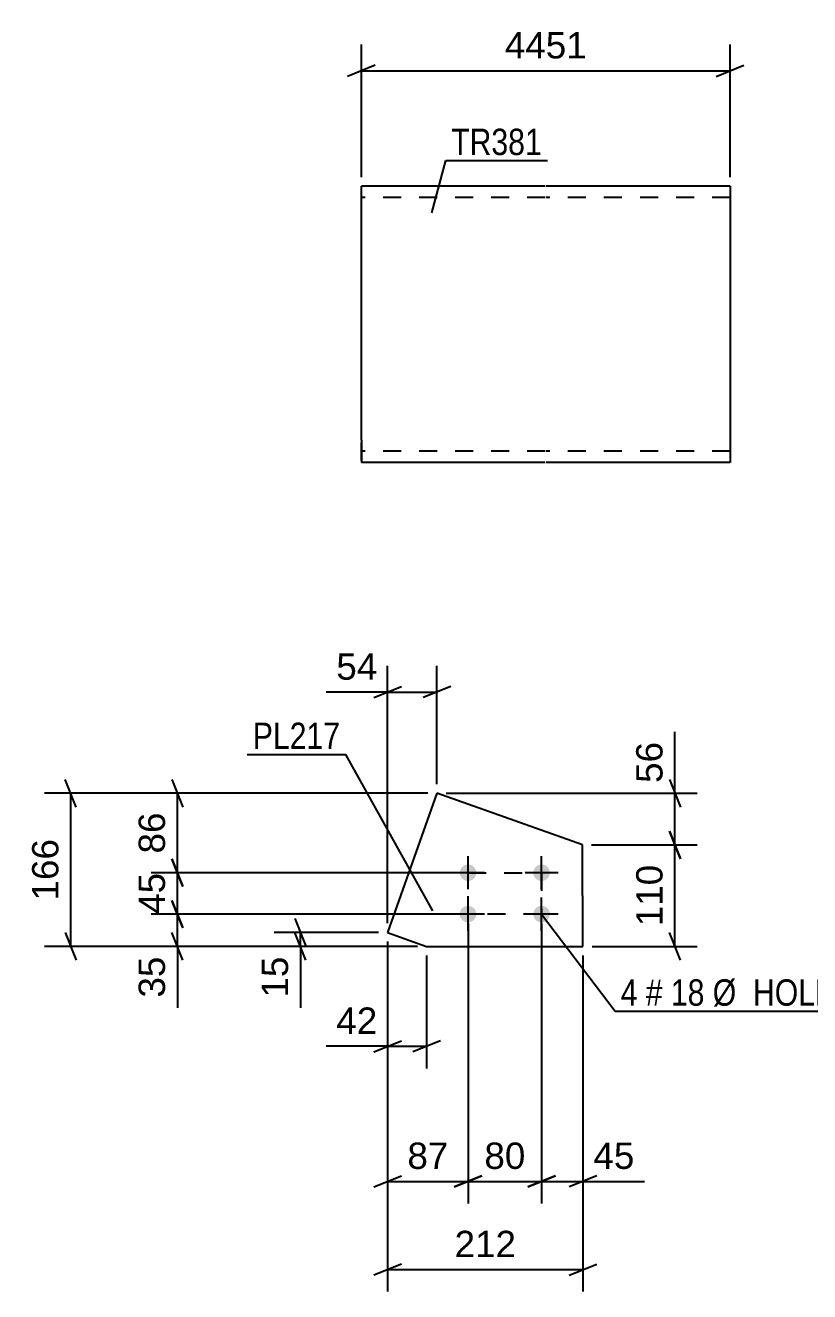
# Model space of a CAD drawing. Header units: millimetres. Extents: x 0 to 841, y 0 to 594.
# Drawn here: x 488.6 to 573.9, y 291.3 to 429 of the extents above; entities that cross this region are included whole.
import ezdxf

# ---------------------------------------------------------------- set-up
doc = ezdxf.new("R2010")
doc.units = ezdxf.units.MM
doc.linetypes.add('DXK_LINE_DOT2', pattern=[3.9198, 1.9599, -1.9599])
doc.styles.add('Arial', font='ARIAL.TTF', dxfattribs={"height": 0.2})
doc.styles.add('Arial Narrow', font='ARIALN.TTF', dxfattribs={"height": 0.2})

# ---------------------------------------------------------------- blocks, each defined once
blk = doc.blocks.new('Part-318890688-1369 - 1351')
at = {"color": 2, "linetype": 'Continuous'}
for p, q in [((545.14, 411.46), (525.14, 411.46)), ((525.14, 383.86), (525.14, 411.46)), ((565.24, 411.46), (545.24, 411.46)), ((565.24, 411.46), (565.24, 381.46)), ((525.14, 383.86), (525.14, 381.46)), ((545.14, 381.46), (525.14, 381.46)), ((565.24, 381.46), (545.24, 381.46))]:
    blk.add_line(p, q, dxfattribs=at)
at = {"color": 7, "linetype": 'DXK_LINE_DOT2'}
for p, q in [((545.14, 410.26), (525.14, 410.26)), ((565.24, 410.26), (545.24, 410.26)), ((525.14, 381.65), (525.14, 383.86)), ((525.14, 382.66), (525.14, 382.75)), ((545.14, 382.66), (525.14, 382.66)), ((565.24, 382.66), (545.24, 382.66)), ((565.24, 382.66), (565.24, 382.75))]:
    blk.add_line(p, q, dxfattribs=at)
blk = doc.blocks.new('Bolt-318890688-2210 - 2176')
at = {"linetype": 'Continuous'}
for points in [[(535.84, 336.86, -1), (537.64, 336.86, -1)], [(543.84, 336.86, -1), (545.64, 336.86, -1)], [(535.84, 332.36, -1), (537.64, 332.36, -1)], [(543.84, 332.36, -1), (545.64, 332.36, -1)]]:
    blk.add_hatch(color=1, dxfattribs=at).paths.add_polyline_path(points)
at = {"color": 1, "linetype": 'Continuous'}
for p, q in [((536.74, 335.06), (536.74, 338.66)), ((544.74, 335.06), (544.74, 338.66)), ((538.54, 336.86), (534.94, 336.86)), ((546.54, 336.86), (542.94, 336.86)), ((536.74, 330.56), (536.74, 334.16)), ((544.74, 330.56), (544.74, 334.16)), ((538.54, 332.36), (534.94, 332.36)), ((546.54, 332.36), (542.94, 332.36))]:
    blk.add_line(p, q, dxfattribs=at)
blk = doc.blocks.new('Part-318890688-2225 - 2176')
at = {"color": 2, "linetype": 'Continuous'}
for p, q in [((533.36, 345.49), (528, 330.37)), ((549.17, 339.88), (533.36, 345.49)), ((549.24, 328.86), (549.17, 339.88)), ((528, 330.37), (532.24, 328.86)), ((532.24, 328.86), (549.24, 328.86))]:
    blk.add_line(p, q, dxfattribs=at)
blk = doc.blocks.new('Rectangle-318890688-2334 - 2176')
at = {"color": 1, "linetype": 'DXK_LINE_DOT2'}
blk.add_lwpolyline([(536.74, 336.86), (544.74, 336.86), (544.74, 332.36), (536.74, 332.36), (536.74, 336.86)], close=True, dxfattribs=at)
blk = doc.blocks.new('StraightDimension-318890688-1373 - 1351')
at = {"color": 7, "linetype": 'Continuous'}
for p, q in [((525.14, 412.46), (525.14, 426.86)), ((565.24, 412.46), (565.24, 426.86)), ((526.64, 424.61), (523.64, 423.41)), ((525.14, 424.01), (565.24, 424.01)), ((563.74, 423.41), (566.74, 424.61))]:
    blk.add_line(p, q, dxfattribs=at)
at = {"color": 0}
blk.add_wipeout([(550.23, 424.76), (550.23, 428.96), (540.14, 428.96), (540.14, 424.76)], dxfattribs=at)
at = {"color": 3, "style": 'Arial'}
blk.add_text('4451', height=2.865, dxfattribs=at).set_placement((540.74, 425.36))
blk = doc.blocks.new('StraightDimension-318890688-2239 - 2176')
at = {"color": 7, "linetype": 'Continuous'}
for p, q in [((559.24, 345.49), (559.24, 352.19)), ((559.24, 345.49), (559.24, 352.19)), ((558.64, 346.99), (559.84, 343.99)), ((534.36, 345.49), (561.64, 345.49)), ((559.24, 339.88), (559.24, 345.49)), ((559.84, 338.38), (558.64, 341.38)), ((550.17, 339.88), (561.64, 339.88))]:
    blk.add_line(p, q, dxfattribs=at)
at = {"color": 0}
blk.add_wipeout([(558.49, 351.66), (554.29, 351.66), (554.29, 346.02), (558.49, 346.02)], dxfattribs=at)
at = {"color": 3, "style": 'Arial'}
blk.add_text('56', height=2.865, rotation=90.0002, dxfattribs=at).set_placement((557.89, 346.62))
blk = doc.blocks.new('StraightDimension-318890688-2247 - 2176')
at = {"color": 7, "linetype": 'Continuous'}
for p, q in [((558.64, 341.38), (559.84, 338.38)), ((550.17, 339.88), (561.64, 339.88)), ((559.24, 328.86), (559.24, 339.88)), ((559.84, 327.36), (558.64, 330.36)), ((550.24, 328.86), (561.64, 328.86))]:
    blk.add_line(p, q, dxfattribs=at)
at = {"color": 0}
blk.add_wipeout([(558.49, 338.31), (554.29, 338.31), (554.29, 330.44), (558.49, 330.44)], dxfattribs=at)
at = {"color": 3, "style": 'Arial'}
blk.add_text('110', height=2.865, rotation=90.0002, dxfattribs=at).set_placement((557.89, 331.04))
blk = doc.blocks.new('StraightDimension-318890688-2227 - 2176')
at = {"color": 7, "linetype": 'Continuous'}
for p, q in [((528, 331.37), (528, 359.34)), ((533.36, 346.49), (533.36, 359.34)), ((528, 356.49), (521.3, 356.49)), ((528, 356.49), (521.3, 356.49)), ((526.5, 355.89), (529.5, 357.09)), ((528, 356.49), (533.36, 356.49)), ((534.86, 357.09), (531.86, 355.89))]:
    blk.add_line(p, q, dxfattribs=at)
at = {"color": 0}
blk.add_wipeout([(527.47, 357.24), (527.47, 361.44), (521.82, 361.44), (521.82, 357.24)], dxfattribs=at)
at = {"color": 3, "style": 'Arial'}
blk.add_text('54', height=2.865, dxfattribs=at).set_placement((522.42, 357.84))
blk = doc.blocks.new('StraightDimension-318890688-2232 - 2176')
at = {"color": 7, "linetype": 'Continuous'}
for p, q in [((528, 329.37), (528, 315.6)), ((532.24, 327.86), (532.24, 315.6)), ((528, 318), (521.3, 318)), ((528, 318), (521.3, 318)), ((526.5, 317.4), (529.5, 318.6)), ((528, 318), (532.24, 318)), ((533.74, 318.6), (530.74, 317.4))]:
    blk.add_line(p, q, dxfattribs=at)
at = {"color": 0}
blk.add_wipeout([(527.47, 318.75), (527.47, 322.95), (521.82, 322.95), (521.82, 318.75)], dxfattribs=at)
at = {"color": 3, "style": 'Arial'}
blk.add_text('42', height=2.865, dxfattribs=at).set_placement((522.42, 319.35))
blk = doc.blocks.new('StraightDimension-318890688-2258 - 2176')
at = {"color": 7, "linetype": 'Continuous'}
for p, q in [((517.92, 331.87), (519.12, 328.87)), ((527, 330.37), (515.67, 330.37)), ((519.12, 327.36), (517.92, 330.36)), ((518.52, 328.86), (518.52, 330.37)), ((531.24, 328.86), (515.67, 328.86)), ((518.52, 328.86), (518.52, 322.16)), ((518.52, 328.86), (518.52, 322.16))]:
    blk.add_line(p, q, dxfattribs=at)
at = {"color": 0}
blk.add_wipeout([(517.77, 328.34), (513.57, 328.34), (513.57, 322.69), (517.77, 322.69)], dxfattribs=at)
at = {"color": 3, "style": 'Arial'}
blk.add_text('15', height=2.865, rotation=90.0002, dxfattribs=at).set_placement((517.17, 323.29))
blk = doc.blocks.new('StraightDimension-318890688-2267 - 2176')
at = {"color": 7, "linetype": 'Continuous'}
for p, q in [((536.74, 331.36), (536.74, 300.92)), ((544.74, 331.36), (544.74, 300.92)), ((535.24, 302.72), (538.24, 303.92)), ((536.74, 303.32), (544.74, 303.32)), ((546.24, 303.92), (543.24, 302.72))]:
    blk.add_line(p, q, dxfattribs=at)
at = {"color": 0}
blk.add_wipeout([(543.57, 304.07), (543.57, 308.27), (537.92, 308.27), (537.92, 304.07)], dxfattribs=at)
at = {"color": 3, "style": 'Arial'}
blk.add_text('80', height=2.865, dxfattribs=at).set_placement((538.52, 304.67))
blk = doc.blocks.new('StraightDimension-318890688-2275 - 2176')
at = {"color": 7, "linetype": 'Continuous'}
for p, q in [((536.74, 331.36), (536.74, 300.92)), ((528, 329.37), (528, 300.92)), ((526.5, 302.72), (529.5, 303.92)), ((528, 303.32), (536.74, 303.32)), ((538.24, 303.92), (535.24, 302.72))]:
    blk.add_line(p, q, dxfattribs=at)
at = {"color": 0}
blk.add_wipeout([(535.19, 304.07), (535.19, 308.27), (529.55, 308.27), (529.55, 304.07)], dxfattribs=at)
at = {"color": 3, "style": 'Arial'}
blk.add_text('87', height=2.865, dxfattribs=at).set_placement((530.15, 304.67))
blk = doc.blocks.new('StraightDimension-318890688-2281 - 2176')
at = {"color": 7, "linetype": 'Continuous'}
for p, q in [((544.74, 331.36), (544.74, 300.92)), ((549.24, 327.86), (549.24, 300.92)), ((543.24, 302.72), (546.24, 303.92)), ((544.74, 303.32), (549.24, 303.32)), ((550.74, 303.92), (547.74, 302.72)), ((549.24, 303.32), (555.94, 303.32)), ((549.24, 303.32), (555.94, 303.32))]:
    blk.add_line(p, q, dxfattribs=at)
at = {"color": 0}
blk.add_wipeout([(555.42, 304.07), (555.42, 308.27), (549.77, 308.27), (549.77, 304.07)], dxfattribs=at)
at = {"color": 3, "style": 'Arial'}
blk.add_text('45', height=2.865, dxfattribs=at).set_placement((550.37, 304.67))
blk = doc.blocks.new('StraightDimension-318890688-2290 - 2176')
at = {"color": 7, "linetype": 'Continuous'}
for p, q in [((528, 329.37), (528, 291.33)), ((549.24, 327.86), (549.24, 291.33)), ((529.5, 294.33), (526.5, 293.13)), ((528, 293.73), (549.24, 293.73)), ((547.74, 293.13), (550.74, 294.33))]:
    blk.add_line(p, q, dxfattribs=at)
at = {"color": 0}
blk.add_wipeout([(542.55, 294.48), (542.55, 298.68), (534.68, 298.68), (534.68, 294.48)], dxfattribs=at)
at = {"color": 3, "style": 'Arial'}
blk.add_text('212', height=2.865, dxfattribs=at).set_placement((535.28, 295.08))
blk = doc.blocks.new('StraightDimension-318890688-2297 - 2176')
at = {"color": 7, "linetype": 'Continuous'}
for p, q in [((494.15, 343.99), (492.95, 346.99)), ((532.36, 345.49), (490.7, 345.49)), ((493.55, 328.86), (493.55, 345.49)), ((492.95, 330.36), (494.15, 327.36)), ((531.24, 328.86), (490.7, 328.86))]:
    blk.add_line(p, q, dxfattribs=at)
at = {"color": 0}
blk.add_wipeout([(492.8, 341.11), (488.6, 341.11), (488.6, 333.24), (492.8, 333.24)], dxfattribs=at)
at = {"color": 3, "style": 'Arial'}
blk.add_text('166', height=2.865, rotation=90.0002, dxfattribs=at).set_placement((492.2, 333.84))
blk = doc.blocks.new('StraightDimension-318890688-2306 - 2176')
at = {"color": 7, "linetype": 'Continuous'}
for p, q in [((504.54, 338.36), (505.74, 335.36)), ((535.74, 336.86), (502.29, 336.86)), ((505.14, 332.36), (505.14, 336.86)), ((505.74, 330.86), (504.54, 333.86)), ((535.74, 332.36), (502.29, 332.36))]:
    blk.add_line(p, q, dxfattribs=at)
at = {"color": 0}
blk.add_wipeout([(504.39, 337.44), (500.19, 337.44), (500.19, 331.79), (504.39, 331.79)], dxfattribs=at)
at = {"color": 3, "style": 'Arial'}
blk.add_text('45', height=2.865, rotation=90.0002, dxfattribs=at).set_placement((503.79, 332.39))
blk = doc.blocks.new('StraightDimension-318890688-2316 - 2176')
at = {"color": 7, "linetype": 'Continuous'}
for p, q in [((504.54, 346.99), (505.74, 343.99)), ((532.36, 345.49), (502.29, 345.49)), ((505.14, 336.86), (505.14, 345.49)), ((505.74, 335.36), (504.54, 338.36)), ((535.74, 336.86), (502.29, 336.86))]:
    blk.add_line(p, q, dxfattribs=at)
at = {"color": 0}
blk.add_wipeout([(504.39, 344), (500.19, 344), (500.19, 338.35), (504.39, 338.35)], dxfattribs=at)
at = {"color": 3, "style": 'Arial'}
blk.add_text('86', height=2.865, rotation=90.0002, dxfattribs=at).set_placement((503.79, 338.95))
blk = doc.blocks.new('StraightDimension-318890688-2324 - 2176')
at = {"color": 7, "linetype": 'Continuous'}
for p, q in [((504.54, 333.86), (505.74, 330.86)), ((535.74, 332.36), (502.29, 332.36)), ((505.14, 328.86), (505.14, 332.36)), ((505.74, 327.36), (504.54, 330.36)), ((531.24, 328.86), (502.29, 328.86)), ((505.14, 328.86), (505.14, 322.16)), ((505.14, 328.86), (505.14, 322.16))]:
    blk.add_line(p, q, dxfattribs=at)
at = {"color": 0}
blk.add_wipeout([(504.39, 328.34), (500.19, 328.34), (500.19, 322.69), (504.39, 322.69)], dxfattribs=at)
at = {"color": 3, "style": 'Arial'}
blk.add_text('35', height=2.865, rotation=90.0002, dxfattribs=at).set_placement((503.79, 323.29))
blk = doc.blocks.new('Mark-318890688-1365 - 1351')
at = {"color": 0}
blk.add_wipeout([(544.77, 414.86), (544.77, 417.86), (534.91, 417.86), (534.91, 414.86)], dxfattribs=at)
blk.add_wipeout([(544.77, 414.86), (544.77, 417.86), (534.91, 417.86), (534.91, 414.86)], dxfattribs=at)
at = {"color": 30, "linetype": 'Continuous'}
for p, q in [((532.8, 408.57), (534.31, 414.26)), ((534.31, 414.26), (545.37, 414.26))]:
    blk.add_line(p, q, dxfattribs=at)
at = {"color": 3, "style": 'Arial Narrow'}
blk.add_text('TR381', height=2.863, dxfattribs=at).set_placement((534.91, 414.86))
blk = doc.blocks.new('Mark-318890688-2206 - 2176')
at = {"color": 0}
for points in [[(555.17, 322.41), (555.17, 325.41), (553.34, 325.41), (553.34, 322.41)], [(557.9, 322.41), (557.9, 325.41), (556.07, 325.41), (556.07, 322.41)], [(562.45, 322.41), (562.45, 325.41), (558.8, 325.41), (558.8, 322.41)], [(578.88, 322.41), (578.88, 325.41), (563.35, 325.41), (563.35, 322.41)]]:
    blk.add_wipeout(points, dxfattribs=at)
for points in [[(555.17, 322.41), (555.17, 325.41), (553.34, 325.41), (553.34, 322.41)], [(557.9, 322.41), (557.9, 325.41), (556.07, 325.41), (556.07, 322.41)], [(562.45, 322.41), (562.45, 325.41), (558.8, 325.41), (558.8, 322.41)], [(578.88, 322.41), (578.88, 325.41), (563.35, 325.41), (563.35, 322.41)]]:
    blk.add_wipeout(points, dxfattribs=at)
at = {"color": 7, "linetype": 'Continuous'}
for p, q in [((544.74, 332.36), (552.74, 321.81)), ((552.74, 321.81), (579.48, 321.81))]:
    blk.add_line(p, q, dxfattribs=at)
at = {"color": 3, "style": 'Arial Narrow'}
for s, height, p in [('4', 2.86, (553.34, 322.41)), ('#', 2.86, (556.07, 322.41)), ('18', 2.863, (558.8, 322.41)), ('Ø  HOLES', 2.863, (563.35, 322.41))]:
    blk.add_text(s, height=height, dxfattribs=at).set_placement(p)
blk = doc.blocks.new('Mark-318890688-2221 - 2176')
at = {"color": 0}
blk.add_wipeout([(522.85, 350.31), (522.85, 353.31), (513.34, 353.31), (513.34, 350.31)], dxfattribs=at)
blk.add_wipeout([(522.85, 350.31), (522.85, 353.31), (513.34, 353.31), (513.34, 350.31)], dxfattribs=at)
at = {"color": 30, "linetype": 'Continuous'}
for p in [(512.74, 349.71), (532.91, 332.71)]:
    blk.add_line(p, (523.45, 349.71), dxfattribs=at)
at = {"color": 3, "style": 'Arial Narrow'}
blk.add_text('PL217', height=2.863, dxfattribs=at).set_placement((513.34, 350.31))

msp = doc.modelspace()

# ---------------------------------------------------------------- block references
for name in ['StraightDimension-318890688-1373 - 1351', 'Part-318890688-1369 - 1351', 'Part-318890688-2225 - 2176', 'Bolt-318890688-2210 - 2176', 'Rectangle-318890688-2334 - 2176']:
    msp.add_blockref(name, (0, 0))

# ---------------------------------------------------------------- next in the draw order: block references
for name in ['Mark-318890688-1365 - 1351', 'StraightDimension-318890688-2239 - 2176', 'StraightDimension-318890688-2232 - 2176']:
    msp.add_blockref(name, (0, 0))

# ---------------------------------------------------------------- next in the draw order: block references
for name in ['StraightDimension-318890688-2227 - 2176', 'StraightDimension-318890688-2247 - 2176']:
    msp.add_blockref(name, (0, 0))

# ---------------------------------------------------------------- next in the draw order: block references
for name in ['StraightDimension-318890688-2258 - 2176', 'StraightDimension-318890688-2267 - 2176']:
    msp.add_blockref(name, (0, 0))

# ---------------------------------------------------------------- next in the draw order: block references
for name in ['StraightDimension-318890688-2275 - 2176', 'StraightDimension-318890688-2281 - 2176']:
    msp.add_blockref(name, (0, 0))

# ---------------------------------------------------------------- next in the draw order: block references
msp.add_blockref('StraightDimension-318890688-2290 - 2176', (0, 0))

# ---------------------------------------------------------------- next in the draw order: block references
for name in ['StraightDimension-318890688-2297 - 2176', 'Mark-318890688-2206 - 2176']:
    msp.add_blockref(name, (0, 0))

# ---------------------------------------------------------------- next in the draw order: block references
msp.add_blockref('StraightDimension-318890688-2306 - 2176', (0, 0))

# ---------------------------------------------------------------- next in the draw order: block references
for name in ['StraightDimension-318890688-2316 - 2176', 'StraightDimension-318890688-2324 - 2176']:
    msp.add_blockref(name, (0, 0))

# ---------------------------------------------------------------- next in the draw order: block references
msp.add_blockref('Mark-318890688-2221 - 2176', (0, 0))

doc.saveas('drawing.dxf')
